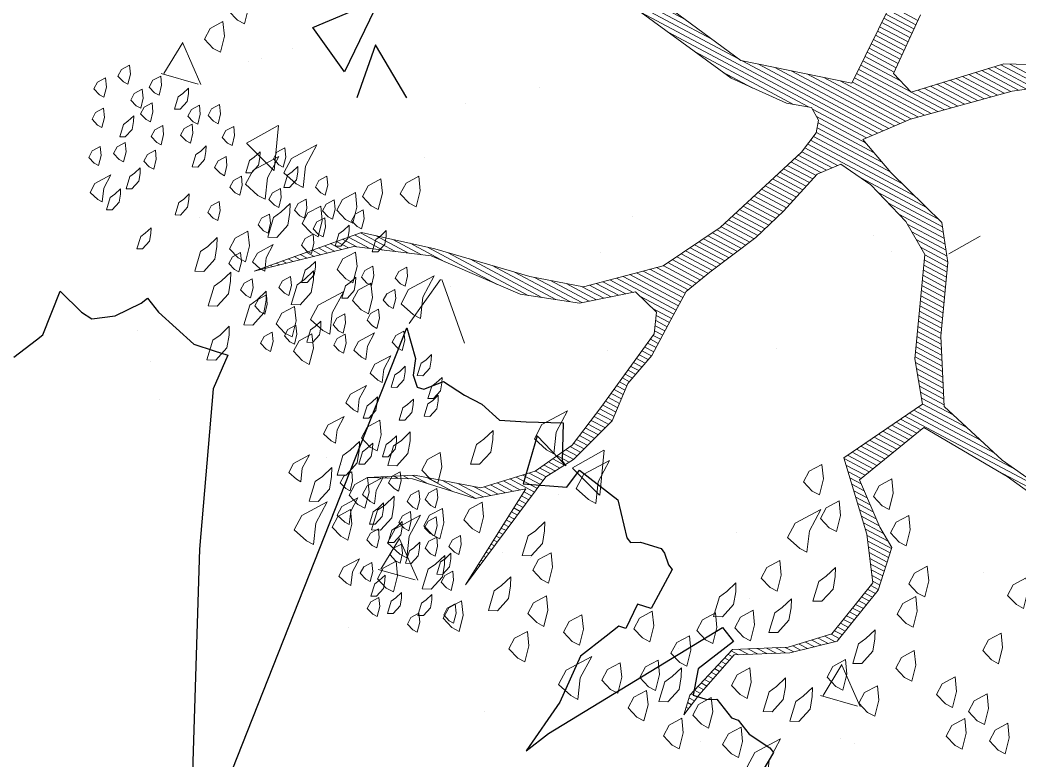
# Model space of a CAD drawing. Header units: millimetres. Extents: x 111 to 1506, y 14 to 566.
# Drawn here: x 255.486 to 256.954, y 191.676 to 192.763 of the extents above; entities that cross this region are included whole.
import ezdxf

# ---------------------------------------------------------------- set-up
doc = ezdxf.new("R2010")
doc.units = ezdxf.units.MM
for name, color, linetype, lineweight in [('ARBOLES', 78, 'Continuous', 5), ('G', 254, 'Continuous', 5), ('PALMERAS114', 114, 'Continuous', 5)]:
    doc.layers.add(name, color=color, linetype=linetype, lineweight=lineweight)
doc.layers.add('fer', color=8, linetype='Continuous')
doc.layers.add('FURN', color=253, linetype='Continuous')
doc.styles.add('ATTR', font='romans.shx', dxfattribs={"width": 0.8, "height": 2.52})

# ---------------------------------------------------------------- blocks, each defined once
blk = doc.blocks.new('*X16')
at = {"color": 0}
for p, q in [((17.9792, 16.78), (18.0771, 16.78)), ((17.6981, 16.77), (17.7645, 16.77)), ((17.6984, 16.76), (17.7651, 16.76)), ((17.9535, 16.76), (18.0494, 16.76)), ((17.9635, 16.77), (18.0632, 16.77)), ((17.6987, 16.75), (17.7657, 16.75)), ((17.6991, 16.74), (17.7664, 16.74)), ((17.6994, 16.73), (17.767, 16.73)), ((17.9235, 16.73), (18.0084, 16.73)), ((17.9335, 16.74), (18.0217, 16.74)), ((17.9435, 16.75), (18.0355, 16.75)), ((17.6997, 16.72), (17.7676, 16.72)), ((17.7001, 16.71), (17.7682, 16.71)), ((17.9035, 16.71), (17.9873, 16.71)), ((17.9135, 16.72), (17.9979, 16.72)), ((17.7004, 16.7), (17.7689, 16.7)), ((17.7007, 16.69), (17.7695, 16.69)), ((17.8835, 16.69), (17.9662, 16.69)), ((17.8935, 16.7), (17.9768, 16.7)), ((17.7011, 16.68), (17.7701, 16.68)), ((17.7014, 16.67), (17.7707, 16.67)), ((17.8635, 16.67), (17.9451, 16.67)), ((17.8735, 16.68), (17.9556, 16.68)), ((17.7017, 16.66), (17.7714, 16.66)), ((17.7021, 16.65), (17.772, 16.65)), ((17.8435, 16.65), (17.924, 16.65)), ((17.8535, 16.66), (17.9345, 16.66)), ((17.7024, 16.64), (17.7924, 16.64)), ((17.7027, 16.63), (17.8224, 16.63)), ((17.8235, 16.63), (17.9029, 16.63)), ((17.8335, 16.64), (17.9134, 16.64)), ((17.7031, 16.62), (17.8923, 16.62)), ((17.7034, 16.61), (17.8818, 16.61)), ((17.7037, 16.6), (17.8712, 16.6)), ((17.7041, 16.59), (17.8606, 16.59)), ((17.646, 16.57), (17.8418, 16.57)), ((17.6798, 16.58), (17.8501, 16.58)), ((17.163, 16.54), (17.3331, 16.54)), ((17.5448, 16.54), (17.8178, 16.54)), ((17.5785, 16.55), (17.8258, 16.55)), ((17.6123, 16.56), (17.8338, 16.56)), ((17.1697, 16.53), (17.401, 16.53)), ((17.1764, 16.52), (17.469, 16.52)), ((17.4773, 16.52), (17.8018, 16.52)), ((17.511, 16.53), (17.8098, 16.53)), ((17.2412, 16.51), (17.7938, 16.51)), ((17.3112, 16.5), (17.6466, 16.5)), ((17.6564, 16.5), (17.7858, 16.5)), ((17.3812, 16.49), (17.6166, 16.49)), ((17.4512, 16.48), (17.5245, 16.48)), ((17.6714, 16.49), (17.7899, 16.49)), ((17.6804, 16.48), (17.8149, 16.48)), ((17.6837, 16.47), (17.8399, 16.47)), ((17.687, 16.46), (17.8649, 16.46)), ((17.6839, 16.44), (17.9326, 16.44)), ((17.6855, 16.45), (17.8986, 16.45)), ((17.6805, 16.42), (17.7592, 16.42)), ((17.6822, 16.43), (17.9666, 16.43)), ((17.8145, 16.42), (18.0006, 16.42)), ((17.6757, 16.4), (17.7432, 16.4)), ((17.6789, 16.41), (17.7512, 16.41)), ((17.8617, 16.41), (18.0157, 16.41)), ((17.8916, 16.4), (18.0232, 16.4)), ((17.6687, 16.38), (17.7289, 16.38)), ((17.6722, 16.39), (17.7352, 16.39)), ((17.9216, 16.39), (18.0307, 16.39)), ((17.9473, 16.38), (18.0382, 16.38)), ((17.6584, 16.35), (17.7214, 16.35)), ((17.6618, 16.36), (17.7239, 16.36)), ((17.6653, 16.37), (17.7264, 16.37)), ((17.9633, 16.37), (18.0457, 16.37)), ((17.9793, 16.36), (18.0532, 16.36)), ((17.9953, 16.35), (18.0607, 16.35)), ((17.6514, 16.33), (17.7164, 16.33)), ((17.6549, 16.34), (17.7189, 16.34)), ((18.0106, 16.34), (18.0651, 16.34)), ((18.0147, 16.33), (18.0692, 16.33)), ((17.6445, 16.31), (17.7114, 16.31)), ((17.648, 16.32), (17.7139, 16.32)), ((18.0189, 16.32), (18.0733, 16.32)), ((18.0231, 16.31), (18.0774, 16.31)), ((17.6376, 16.29), (17.7064, 16.29)), ((17.6411, 16.3), (17.7089, 16.3)), ((18.0272, 16.3), (18.0816, 16.3)), ((18.0314, 16.29), (18.0857, 16.29)), ((17.6307, 16.27), (17.7005, 16.27)), ((17.6341, 16.28), (17.7038, 16.28)), ((18.0356, 16.28), (18.0898, 16.28)), ((18.0397, 16.27), (18.0939, 16.27)), ((17.6237, 16.25), (17.6938, 16.25)), ((17.6272, 16.26), (17.6971, 16.26)), ((18.0439, 16.26), (18.098, 16.26)), ((18.0481, 16.25), (18.1021, 16.25)), ((17.6168, 16.23), (17.6871, 16.23)), ((17.6203, 16.24), (17.6905, 16.24)), ((18.0522, 16.24), (18.1063, 16.24)), ((18.0564, 16.23), (18.1104, 16.23)), ((17.6099, 16.21), (17.6805, 16.21)), ((17.6134, 16.22), (17.6838, 16.22)), ((18.0606, 16.22), (18.1145, 16.22)), ((18.0647, 16.21), (18.1186, 16.21)), ((17.603, 16.19), (17.6719, 16.19)), ((17.6064, 16.2), (17.6766, 16.2)), ((18.0689, 16.2), (18.1236, 16.2)), ((18.0731, 16.19), (18.1296, 16.19)), ((17.5928, 16.17), (17.6627, 16.17)), ((17.5981, 16.18), (17.6673, 16.18)), ((18.0772, 16.18), (18.1356, 16.18)), ((18.0814, 16.17), (18.1416, 16.17)), ((17.5768, 16.14), (17.6489, 16.14)), ((17.5821, 16.15), (17.6535, 16.15)), ((17.5874, 16.16), (17.6581, 16.16)), ((18.0856, 16.16), (18.1476, 16.16)), ((18.0897, 16.15), (18.1536, 16.15)), ((18.0939, 16.14), (18.1596, 16.14)), ((17.5661, 16.12), (17.6396, 16.12)), ((17.5714, 16.13), (17.6443, 16.13)), ((18.1004, 16.13), (18.1656, 16.13)), ((18.1082, 16.12), (18.1716, 16.12)), ((17.5554, 16.1), (17.6304, 16.1)), ((17.5608, 16.11), (17.635, 16.11)), ((18.116, 16.11), (18.1776, 16.11)), ((18.1237, 16.1), (18.1836, 16.1)), ((17.5448, 16.08), (17.6216, 16.08)), ((17.5501, 16.09), (17.6259, 16.09)), ((18.1315, 16.09), (18.1896, 16.09)), ((18.1393, 16.08), (18.1956, 16.08)), ((17.5341, 16.06), (17.6131, 16.06)), ((17.5394, 16.07), (17.6174, 16.07)), ((18.1471, 16.07), (18.2239, 16.07)), ((18.1549, 16.06), (18.2619, 16.06)), ((17.5127, 16.04), (17.6045, 16.04)), ((17.5234, 16.05), (17.6088, 16.05)), ((18.1444, 16.04), (18.3379, 16.04)), ((18.1497, 16.05), (18.2999, 16.05)), ((17.4913, 16.02), (17.6021, 16.02)), ((17.502, 16.03), (17.6021, 16.03)), ((18.1339, 16.02), (18.4746, 16.02)), ((18.1392, 16.03), (18.3946, 16.03)), ((17.4698, 16), (17.6021, 16)), ((17.4806, 16.01), (17.6021, 16.01)), ((18.1235, 16), (18.173, 16)), ((18.1287, 16.01), (18.1773, 16.01)), ((18.3591, 16.01), (18.5546, 16.01)), ((17.4484, 15.98), (17.5044, 15.98)), ((17.4591, 15.99), (17.6021, 15.99)), ((17.5206, 15.98), (17.6021, 15.98)), ((18.113, 15.98), (18.1646, 15.98)), ((18.1182, 15.99), (18.1688, 15.99)), ((17.4163, 15.95), (17.4677, 15.95)), ((17.427, 15.96), (17.4799, 15.96)), ((17.4377, 15.97), (17.4922, 15.97)), ((17.5556, 15.97), (17.6021, 15.97)), ((17.5707, 15.96), (17.6021, 15.96)), ((17.5747, 15.95), (17.6021, 15.95)), ((18.0973, 15.95), (18.152, 15.95)), ((18.1025, 15.96), (18.1562, 15.96)), ((18.1077, 15.97), (18.1604, 15.97)), ((17.3711, 15.93), (17.4433, 15.93)), ((17.4036, 15.94), (17.4555, 15.94)), ((17.5787, 15.94), (17.6021, 15.94)), ((17.5827, 15.93), (17.6021, 15.93)), ((18.0868, 15.93), (18.1436, 15.93)), ((18.092, 15.94), (18.1478, 15.94)), ((17.3061, 15.91), (17.4188, 15.91)), ((17.3386, 15.92), (17.431, 15.92)), ((17.5832, 15.91), (17.6021, 15.91)), ((17.5846, 15.92), (17.6021, 15.92)), ((18.0763, 15.91), (18.1351, 15.91)), ((18.0816, 15.92), (18.1394, 15.92)), ((17.2149, 15.89), (17.3677, 15.89)), ((17.2629, 15.9), (17.3957, 15.9)), ((17.5805, 15.89), (17.6021, 15.89)), ((17.5819, 15.9), (17.6021, 15.9)), ((18.0658, 15.89), (18.1267, 15.89)), ((18.0711, 15.9), (18.1309, 15.9)), ((17.1189, 15.87), (17.3117, 15.87)), ((17.1669, 15.88), (17.3397, 15.88)), ((17.5778, 15.87), (17.5996, 15.87)), ((17.5791, 15.88), (17.6018, 15.88)), ((18.0627, 15.88), (18.1225, 15.88)), ((18.0727, 15.87), (18.1183, 15.87)), ((17.0401, 15.85), (17.1235, 15.85)), ((17.0761, 15.86), (17.2435, 15.86)), ((17.575, 15.85), (17.5951, 15.85)), ((17.5764, 15.86), (17.5974, 15.86)), ((18.0827, 15.86), (18.1141, 15.86)), ((18.0927, 15.85), (18.1197, 15.85)), ((16.9681, 15.83), (17.0472, 15.83)), ((17.0041, 15.84), (17.0729, 15.84)), ((17.5723, 15.83), (17.5907, 15.83)), ((17.5737, 15.84), (17.5929, 15.84)), ((18.1027, 15.84), (18.1322, 15.84)), ((18.1127, 15.83), (18.1447, 15.83)), ((16.9281, 15.81), (16.9958, 15.81)), ((16.9371, 15.82), (17.0215, 15.82)), ((17.5696, 15.81), (17.5863, 15.81)), ((17.5709, 15.82), (17.5885, 15.82)), ((18.1227, 15.82), (18.1572, 15.82)), ((18.1327, 15.81), (18.1697, 15.81)), ((16.91, 15.79), (16.9444, 15.79)), ((16.919, 15.8), (16.9701, 15.8)), ((17.5669, 15.79), (17.5866, 15.79)), ((17.5682, 15.8), (17.5856, 15.8)), ((18.1427, 15.8), (18.1822, 15.8)), ((18.1527, 15.79), (18.1947, 15.79)), ((16.8829, 15.76), (16.9077, 15.76)), ((16.8919, 15.77), (16.9189, 15.77)), ((16.9009, 15.78), (16.9301, 15.78)), ((17.5628, 15.76), (17.5896, 15.76)), ((17.5641, 15.77), (17.5886, 15.77)), ((17.5655, 15.78), (17.5876, 15.78)), ((18.1627, 15.78), (18.2105, 15.78)), ((18.1727, 15.77), (18.2271, 15.77)), ((18.182, 15.76), (18.2403, 15.76)), ((16.8648, 15.74), (16.8853, 15.74)), ((16.8738, 15.75), (16.8965, 15.75)), ((17.56, 15.74), (17.5916, 15.74)), ((17.5614, 15.75), (17.5906, 15.75)), ((18.189, 15.75), (18.2422, 15.75)), ((18.196, 15.74), (18.244, 15.74)), ((16.8467, 15.72), (16.863, 15.72)), ((16.8557, 15.73), (16.8742, 15.73)), ((17.5568, 15.72), (17.5936, 15.72)), ((17.5585, 15.73), (17.5926, 15.73)), ((18.203, 15.73), (18.2458, 15.73)), ((18.21, 15.72), (18.2476, 15.72)), ((16.8286, 15.7), (16.8406, 15.7)), ((16.8376, 15.71), (16.8518, 15.71)), ((17.5535, 15.7), (17.5875, 15.7)), ((17.5551, 15.71), (17.5906, 15.71)), ((18.217, 15.71), (18.2494, 15.71)), ((18.224, 15.7), (18.2512, 15.7)), ((16.8105, 15.68), (16.8183, 15.68)), ((16.8195, 15.69), (16.8295, 15.69)), ((17.5501, 15.68), (17.5814, 15.68)), ((17.5518, 15.69), (17.5844, 15.69)), ((18.231, 15.69), (18.2531, 15.69)), ((18.238, 15.68), (18.2549, 15.68)), ((16.7924, 15.66), (16.7959, 15.66)), ((16.8014, 15.67), (16.8071, 15.67)), ((17.5468, 15.66), (17.5752, 15.66)), ((17.5485, 15.67), (17.5783, 15.67)), ((18.2367, 15.66), (18.2553, 15.66)), ((18.2385, 15.67), (18.2567, 15.67)), ((16.7833, 15.65), (16.7848, 15.65)), ((17.5435, 15.64), (17.5691, 15.64)), ((17.5451, 15.65), (17.5721, 15.65)), ((18.2329, 15.64), (18.2515, 15.64)), ((18.2348, 15.65), (18.2534, 15.65)), ((17.5352, 15.62), (17.5629, 15.62)), ((17.5402, 15.63), (17.566, 15.63)), ((18.2292, 15.62), (18.2478, 15.62)), ((18.231, 15.63), (18.2497, 15.63)), ((17.5252, 15.6), (17.5543, 15.6)), ((17.5302, 15.61), (17.5598, 15.61)), ((18.2254, 15.6), (18.244, 15.6)), ((18.2273, 15.61), (18.2459, 15.61)), ((17.5102, 15.57), (17.5372, 15.57)), ((17.5152, 15.58), (17.5429, 15.58)), ((17.5202, 15.59), (17.5486, 15.59)), ((18.2198, 15.57), (18.2384, 15.57)), ((18.2217, 15.58), (18.2403, 15.58)), ((18.2235, 15.59), (18.2422, 15.59)), ((17.5002, 15.55), (17.5257, 15.55)), ((17.5052, 15.56), (17.5315, 15.56)), ((18.216, 15.55), (18.2347, 15.55)), ((18.2179, 15.56), (18.2365, 15.56)), ((17.4803, 15.53), (17.5226, 15.53)), ((17.4903, 15.54), (17.5241, 15.54)), ((18.2032, 15.53), (18.2284, 15.53)), ((18.2132, 15.54), (18.2328, 15.54)), ((17.4603, 15.51), (17.5196, 15.51)), ((17.4703, 15.52), (17.5211, 15.52)), ((18.1832, 15.51), (18.2059, 15.51)), ((18.1932, 15.52), (18.2171, 15.52)), ((17.4403, 15.49), (17.4786, 15.49)), ((17.4503, 15.5), (17.4911, 15.5)), ((17.4988, 15.49), (17.5165, 15.49)), ((17.4996, 15.5), (17.5181, 15.5)), ((18.1632, 15.49), (18.1834, 15.49)), ((18.1732, 15.5), (18.1946, 15.5)), ((17.4203, 15.47), (17.4536, 15.47)), ((17.4303, 15.48), (17.4661, 15.48)), ((17.4974, 15.47), (17.5135, 15.47)), ((17.4981, 15.48), (17.515, 15.48)), ((18.1409, 15.47), (18.1609, 15.47)), ((18.1532, 15.48), (18.1721, 15.48)), ((17.368, 15.45), (17.4286, 15.45)), ((17.4, 15.46), (17.4411, 15.46)), ((17.496, 15.45), (17.5105, 15.45)), ((17.4967, 15.46), (17.512, 15.46)), ((18.1066, 15.45), (18.1297, 15.45)), ((18.1238, 15.46), (18.1468, 15.46)), ((17.304, 15.43), (17.3661, 15.43)), ((17.336, 15.44), (17.4161, 15.44)), ((17.4946, 15.43), (17.5074, 15.43)), ((17.4953, 15.44), (17.509, 15.44)), ((18.0723, 15.43), (18.0954, 15.43)), ((18.0895, 15.44), (18.1126, 15.44)), ((17.2587, 15.41), (17.2717, 15.41)), ((17.2754, 15.42), (17.3128, 15.42)), ((17.4931, 15.41), (17.5044, 15.41)), ((17.4938, 15.42), (17.5059, 15.42)), ((18.0433, 15.41), (18.0611, 15.41)), ((18.0552, 15.42), (18.0783, 15.42)), ((17.2087, 15.38), (17.2117, 15.38)), ((17.2254, 15.39), (17.2317, 15.39)), ((17.242, 15.4), (17.2517, 15.4)), ((17.491, 15.38), (17.4999, 15.38)), ((17.4917, 15.39), (17.5014, 15.39)), ((17.4924, 15.4), (17.5029, 15.4)), ((18.0353, 15.38), (18.047, 15.38)), ((18.038, 15.39), (18.0493, 15.39)), ((18.0407, 15.4), (18.0516, 15.4)), ((17.4896, 15.36), (17.4968, 15.36)), ((17.4903, 15.37), (17.4984, 15.37)), ((18.03, 15.36), (18.0424, 15.36)), ((18.0327, 15.37), (18.0447, 15.37)), ((17.4881, 15.34), (17.4938, 15.34)), ((17.4888, 15.35), (17.4953, 15.35)), ((18.0247, 15.34), (18.0378, 15.34)), ((18.0273, 15.35), (18.0401, 15.35)), ((17.4867, 15.32), (17.4908, 15.32)), ((17.4874, 15.33), (17.4923, 15.33)), ((18.0193, 15.32), (18.0332, 15.32)), ((18.022, 15.33), (18.0355, 15.33)), ((17.4853, 15.3), (17.4877, 15.3)), ((17.486, 15.31), (17.4893, 15.31)), ((18.014, 15.3), (18.0286, 15.3)), ((18.0167, 15.31), (18.0309, 15.31)), ((17.4838, 15.28), (17.4847, 15.28)), ((17.4846, 15.29), (17.4862, 15.29)), ((18.0113, 15.29), (18.0265, 15.29)), ((18.0115, 15.28), (18.0249, 15.28)), ((17.4831, 15.27), (17.4832, 15.27)), ((18.0135, 15.27), (18.0232, 15.27)), ((18.0155, 15.26), (18.0215, 15.26)), ((18.0175, 15.25), (18.0199, 15.25))]:
    blk.add_line(p, q, dxfattribs=at)
blk = doc.blocks.new('E1E')
at = {"layer": 'ARBOLES', "ltscale": 0.2}
for p, q in [((96.0598, 59.5667), (96.0598, 59.5667)), ((95.5359, 59.5519), (95.5359, 59.5519)), ((96.122, 59.5391), (96.122, 59.5391)), ((96.1796, 59.5223), (96.1796, 59.5223)), ((95.6009, 59.4784), (95.6009, 59.4784)), ((95.2708, 59.4541), (95.2708, 59.4541)), ((95.5845, 59.4467), (95.5298, 59.4067)), ((95.6045, 59.3832), (95.5819, 59.4428)), ((95.6038, 59.3838), (95.5266, 59.4035)), ((95.7699, 59.3841), (95.7699, 59.3841)), ((95.7975, 59.3971), (95.7975, 59.3971)), ((96.2691, 59.314), (96.2691, 59.314)), ((95.473, 59.2552), (95.473, 59.2552)), ((95.4361, 59.2211), (95.4361, 59.2211)), ((95.857, 59.2206), (95.857, 59.2206)), ((96.5118, 59.2106), (96.4571, 59.1706)), ((96.5318, 59.147), (96.5092, 59.2067)), ((94.9941, 59.1844), (94.9941, 59.1844)), ((96.3122, 59.1036), (96.2542, 59.1583)), ((96.3217, 59.1674), (96.2544, 59.159)), ((96.3128, 59.1041), (96.322, 59.1672)), ((96.5311, 59.1477), (96.4538, 59.1674)), ((95.9214, 59.0448), (95.8936, 59.1364)), ((95.1485, 59.1133), (95.1485, 59.1133)), ((95.4933, 59.1143), (95.4933, 59.1143)), ((95.5148, 59.066), (95.4476, 59.0575)), ((95.506, 59.0027), (95.5152, 59.0658)), ((95.92, 59.0432), (95.8063, 59.0804)), ((96.4334, 59.0761), (96.4334, 59.0761)), ((95.5054, 59.0022), (95.4473, 59.0568)), ((96.4248, 59.0542), (96.4248, 59.0542)), ((95.9008, 59.0394), (95.9008, 59.0394)), ((95.9924, 59.0443), (95.9924, 59.0443)), ((96.4042, 59.0005), (96.4042, 59.0005)), ((94.8455, 58.9854), (94.8455, 58.9854)), ((94.8241, 58.9714), (94.8241, 58.9714)), ((94.928, 58.9668), (94.8733, 58.9268)), ((94.948, 58.9033), (94.9254, 58.9629)), ((95.1411, 58.9598), (95.1411, 58.9598)), ((95.8256, 58.9566), (95.8256, 58.9566)), ((94.9473, 58.9039), (94.8701, 58.9236)), ((96.1089, 58.9342), (96.1089, 58.9342)), ((95.2463, 58.9074), (95.2463, 58.9074)), ((95.6403, 58.8897), (95.6403, 58.8897)), ((96.1395, 58.8197), (96.1395, 58.8197)), ((95.7844, 58.7923), (95.7844, 58.7923)), ((95.801, 58.7086), (95.801, 58.7086)), ((96.0816, 58.6988), (96.0816, 58.6988)), ((95.4599, 58.6504), (95.4599, 58.6504)), ((94.9236, 58.6057), (94.9236, 58.6057)), ((95.1355, 58.5085), (95.1355, 58.5085)), ((95.013, 58.4632), (95.013, 58.4632)), ((95.2104, 58.4729), (95.2104, 58.4729)), ((95.5121, 58.3932), (95.5121, 58.3932)), ((95.4709, 58.3857), (95.4709, 58.3857)), ((95.3957, 58.2452), (95.4049, 58.3083)), ((95.7543, 58.1961), (95.7543, 58.1961))]:
    blk.add_line(p, q, dxfattribs=at)
for points in [[(95.5999, 59.5058), (95.618, 59.509), (95.6252, 59.4927), (95.6198, 59.4611), (95.609, 59.4855), (95.5918, 59.5022)], [(95.7024, 59.5158), (95.7313, 59.5209), (95.7429, 59.4949), (95.7343, 59.4442), (95.7169, 59.4833), (95.6894, 59.51)], [(95.5281, 59.503), (95.5421, 59.5044), (95.5475, 59.4922), (95.5448, 59.4764), (95.5313, 59.485), (95.52, 59.4994)], [(95.5259, 59.4533), (95.5263, 59.4633), (95.5132, 59.4818), (95.5069, 59.4741), (95.51, 59.456), (95.5195, 59.4456), (95.5272, 59.4393)], [(95.5679, 59.4574), (95.5683, 59.4674), (95.5552, 59.4859), (95.5489, 59.4782), (95.5521, 59.4601), (95.5615, 59.4497), (95.5692, 59.4434)], [(95.5846, 59.4746), (95.5986, 59.476), (95.604, 59.4638), (95.6013, 59.448), (95.5877, 59.4565), (95.5764, 59.471)], [(95.4626, 59.4641), (95.4766, 59.4655), (95.482, 59.4533), (95.4793, 59.4375), (95.4658, 59.4461), (95.4545, 59.4605)], [(95.5499, 59.4557), (95.5723, 59.4579), (95.581, 59.4384), (95.5767, 59.413), (95.555, 59.4268), (95.5369, 59.4499)], [(95.6714, 59.463), (95.6938, 59.4652), (95.7025, 59.4457), (95.6981, 59.4204), (95.6764, 59.4341), (95.6584, 59.4572)], [(95.7748, 59.4233), (95.7755, 59.4392), (95.7545, 59.4688), (95.7444, 59.4565), (95.7495, 59.4276), (95.7647, 59.411), (95.7769, 59.4009)], [(95.7992, 59.463), (95.8172, 59.4662), (95.8245, 59.4499), (95.8191, 59.4183), (95.8082, 59.4427), (95.791, 59.4594)], [(96.0834, 59.4127), (96.0842, 59.4286), (96.0632, 59.4582), (96.0531, 59.4459), (96.0581, 59.417), (96.0733, 59.4004), (96.0856, 59.3903)], [(95.4902, 59.4131), (95.4906, 59.423), (95.4775, 59.4416), (95.4712, 59.4339), (95.4744, 59.4158), (95.4839, 59.4054), (95.4916, 59.3991)], [(95.6867, 59.4421), (95.7048, 59.4453), (95.712, 59.4291), (95.7066, 59.3974), (95.6957, 59.4218), (95.6786, 59.4385)], [(96.3065, 59.4064), (96.307, 59.4164), (96.2939, 59.4349), (96.2876, 59.4272), (96.2907, 59.4091), (96.3002, 59.3988), (96.3079, 59.3924)], [(96.3942, 59.4065), (96.3946, 59.4164), (96.3815, 59.435), (96.3752, 59.4273), (96.3784, 59.4092), (96.3879, 59.3988), (96.3956, 59.3925)], [(96.4055, 59.4359), (96.4235, 59.439), (96.4308, 59.4228), (96.4254, 59.3912), (96.4145, 59.4155), (96.3973, 59.4323)], [(95.6244, 59.429), (95.6384, 59.4304), (95.6438, 59.4182), (95.6411, 59.4024), (95.6275, 59.4109), (95.6162, 59.4254)], [(95.4235, 59.4072), (95.4459, 59.4093), (95.4545, 59.3898), (95.4502, 59.3645), (95.4285, 59.3782), (95.4104, 59.4014)], [(95.436, 59.4036), (95.45, 59.4049), (95.4554, 59.3927), (95.4527, 59.3769), (95.4392, 59.3855), (95.4279, 59.4)], [(95.5297, 59.361), (95.5305, 59.3769), (95.5095, 59.4065), (95.4994, 59.3942), (95.5044, 59.3653), (95.5196, 59.3487), (95.5319, 59.3386)], [(95.5761, 59.3734), (95.5765, 59.3833), (95.5634, 59.4019), (95.5571, 59.3942), (95.5602, 59.3761), (95.5697, 59.3657), (95.5774, 59.3594)], [(95.5825, 59.4), (95.6114, 59.4051), (95.623, 59.3791), (95.6143, 59.3285), (95.597, 59.3675), (95.5695, 59.3942)], [(95.5778, 59.4132), (95.5918, 59.4145), (95.5973, 59.4023), (95.5946, 59.3865), (95.581, 59.3951), (95.5697, 59.4095)], [(95.6239, 59.3752), (95.6244, 59.3852), (95.6113, 59.4037), (95.605, 59.396), (95.6081, 59.3779), (95.6176, 59.3676), (95.6253, 59.3612)], [(95.6671, 59.3676), (95.6678, 59.3835), (95.6468, 59.4131), (95.6367, 59.4008), (95.6418, 59.3719), (95.657, 59.3553), (95.6693, 59.3452)], [(95.67, 59.3811), (95.6705, 59.3911), (95.6574, 59.4096), (95.651, 59.4019), (95.6542, 59.3838), (95.6637, 59.3735), (95.6714, 59.3671)], [(95.6974, 59.4045), (95.7198, 59.4066), (95.7285, 59.3871), (95.7242, 59.3618), (95.7025, 59.3755), (95.6844, 59.3987)], [(95.7328, 59.4042), (95.7468, 59.4056), (95.7522, 59.3934), (95.7495, 59.3776), (95.736, 59.3862), (95.7247, 59.4006)], [(95.7813, 59.3561), (95.782, 59.372), (95.761, 59.4016), (95.7509, 59.3893), (95.756, 59.3604), (95.7712, 59.3438), (95.7835, 59.3337)], [(96.4597, 59.4016), (96.4737, 59.4029), (96.4791, 59.3907), (96.4764, 59.3749), (96.4629, 59.3835), (96.4516, 59.398)], [(95.6881, 59.3843), (95.7062, 59.3875), (95.7134, 59.3712), (95.708, 59.3396), (95.6971, 59.364), (95.68, 59.3807)], [(96.1572, 59.352), (96.1579, 59.3679), (96.1369, 59.3975), (96.1268, 59.3852), (96.1319, 59.3563), (96.1471, 59.3397), (96.1594, 59.3296)], [(96.4019, 59.3564), (96.4024, 59.3663), (96.3892, 59.3848), (96.3829, 59.3771), (96.3861, 59.3591), (96.3956, 59.3487), (96.4033, 59.3424)], [(95.4844, 59.3715), (95.4984, 59.3729), (95.5038, 59.3607), (95.5011, 59.3449), (95.4875, 59.3535), (95.4762, 59.3679)], [(95.5268, 59.3417), (95.5273, 59.3517), (95.5142, 59.3702), (95.5079, 59.3625), (95.511, 59.3444), (95.5205, 59.3341), (95.5282, 59.3277)], [(95.6136, 59.3657), (95.6276, 59.3671), (95.633, 59.3549), (95.6303, 59.3391), (95.6167, 59.3477), (95.6054, 59.3621)], [(95.815, 59.3727), (95.8331, 59.3758), (95.8404, 59.3596), (95.835, 59.328), (95.8241, 59.3523), (95.8069, 59.369)], [(96.0138, 59.3638), (96.0278, 59.3651), (96.0333, 59.3529), (96.0306, 59.3371), (96.017, 59.3457), (96.0057, 59.3601)], [(96.0922, 59.323), (96.0929, 59.3389), (96.0719, 59.3686), (96.0618, 59.3563), (96.0669, 59.3274), (96.0821, 59.3107), (96.0944, 59.3006)], [(96.2201, 59.3333), (96.2208, 59.3492), (96.1999, 59.3788), (96.1897, 59.3665), (96.1948, 59.3376), (96.21, 59.321), (96.2223, 59.3108)], [(96.438, 59.3627), (96.452, 59.3641), (96.4575, 59.3519), (96.4548, 59.3361), (96.4412, 59.3446), (96.4299, 59.3591)], [(95.3093, 59.3485), (95.3317, 59.3507), (95.3404, 59.3312), (95.3361, 59.3059), (95.3144, 59.3196), (95.2963, 59.3427)], [(95.5494, 59.3567), (95.5634, 59.358), (95.5689, 59.3458), (95.5662, 59.33), (95.5526, 59.3386), (95.5413, 59.353)], [(95.7654, 59.3311), (95.7658, 59.341), (95.7527, 59.3595), (95.7464, 59.3518), (95.7496, 59.3338), (95.7591, 59.3234), (95.7667, 59.3171)], [(96.5094, 59.3555), (96.5234, 59.3569), (96.5289, 59.3447), (96.5262, 59.3289), (96.5126, 59.3375), (96.5013, 59.3519)], [(95.4279, 59.2922), (95.4286, 59.3081), (95.4076, 59.3377), (95.3975, 59.3255), (95.4026, 59.2965), (95.4178, 59.2799), (95.4301, 59.2698)], [(95.5731, 59.3335), (95.5955, 59.3357), (95.6042, 59.3162), (95.5999, 59.2909), (95.5782, 59.3046), (95.5601, 59.3277)], [(95.5783, 59.3355), (95.5923, 59.3368), (95.5978, 59.3246), (95.5951, 59.3088), (95.5815, 59.3174), (95.5702, 59.3318)], [(95.6339, 59.331), (95.6479, 59.3323), (95.6534, 59.3201), (95.6507, 59.3043), (95.6371, 59.3129), (95.6258, 59.3274)], [(95.68, 59.3369), (95.694, 59.3382), (95.6994, 59.3261), (95.6967, 59.3102), (95.6832, 59.3188), (95.6719, 59.3333)], [(95.9584, 59.3258), (95.9809, 59.328), (95.9895, 59.3085), (95.9852, 59.2832), (95.9635, 59.2969), (95.9454, 59.3201)], [(96.0721, 59.3313), (96.0861, 59.3326), (96.0916, 59.3205), (96.0889, 59.3046), (96.0753, 59.3132), (96.064, 59.3277)], [(96.1101, 59.3336), (96.1241, 59.3349), (96.1295, 59.3227), (96.1268, 59.3069), (96.1133, 59.3155), (96.1019, 59.3299)], [(96.3125, 59.3165), (96.3129, 59.3265), (96.2998, 59.345), (96.2935, 59.3373), (96.2967, 59.3192), (96.3062, 59.3089), (96.3138, 59.3025)], [(96.3947, 59.3288), (96.4087, 59.3302), (96.4141, 59.318), (96.4114, 59.3022), (96.3979, 59.3107), (96.3866, 59.3252)], [(96.4815, 59.309), (96.4819, 59.3189), (96.4688, 59.3374), (96.4625, 59.3297), (96.4656, 59.3117), (96.4751, 59.3013), (96.4828, 59.295)], [(95.1994, 59.3152), (95.2283, 59.3203), (95.2399, 59.2943), (95.2313, 59.2436), (95.2139, 59.2827), (95.1864, 59.3094)], [(95.5259, 59.3219), (95.54, 59.3232), (95.5454, 59.311), (95.5427, 59.2952), (95.5291, 59.3038), (95.5178, 59.3182)], [(95.7394, 59.2751), (95.7402, 59.291), (95.7192, 59.3206), (95.7091, 59.3083), (95.7141, 59.2794), (95.7293, 59.2628), (95.7416, 59.2527)], [(95.7496, 59.2899), (95.75, 59.2999), (95.7369, 59.3184), (95.7306, 59.3107), (95.7338, 59.2926), (95.7433, 59.2823), (95.751, 59.2759)], [(95.764, 59.325), (95.7864, 59.3272), (95.7951, 59.3077), (95.7908, 59.2824), (95.7691, 59.2961), (95.751, 59.3192)], [(95.8341, 59.3081), (95.8521, 59.3112), (95.8594, 59.295), (95.854, 59.2634), (95.8431, 59.2878), (95.8259, 59.3045)], [(95.998, 59.3226), (96.0121, 59.324), (96.0175, 59.3118), (96.0148, 59.296), (96.0012, 59.3046), (95.9899, 59.319)], [(96.0156, 59.3201), (96.038, 59.3223), (96.0467, 59.3028), (96.0423, 59.2775), (96.0206, 59.2912), (96.0025, 59.3143)], [(96.1593, 59.3214), (96.1733, 59.3228), (96.1788, 59.3106), (96.1761, 59.2948), (96.1625, 59.3033), (96.1512, 59.3178)], [(96.5497, 59.3199), (96.5637, 59.3212), (96.5691, 59.309), (96.5664, 59.2932), (96.5528, 59.3018), (96.5415, 59.3162)], [(95.6168, 59.3039), (95.6308, 59.3052), (95.6362, 59.293), (95.6335, 59.2772), (95.6199, 59.2858), (95.6086, 59.3002)], [(95.8246, 59.2746), (95.825, 59.2846), (95.8119, 59.3031), (95.8056, 59.2954), (95.8088, 59.2773), (95.8183, 59.267), (95.826, 59.2606)], [(95.9918, 59.2711), (95.9922, 59.2811), (95.9791, 59.2996), (95.9728, 59.2919), (95.9759, 59.2738), (95.9854, 59.2635), (95.9931, 59.2571)], [(96.171, 59.3036), (96.1934, 59.3058), (96.2021, 59.2863), (96.1978, 59.261), (96.1761, 59.2747), (96.158, 59.2978)], [(96.2538, 59.2953), (96.2678, 59.2966), (96.2732, 59.2844), (96.2705, 59.2686), (96.2569, 59.2772), (96.2456, 59.2916)], [(96.4209, 59.2918), (96.4349, 59.2931), (96.4404, 59.2809), (96.4377, 59.2651), (96.4241, 59.2737), (96.4128, 59.2881)], [(95.3382, 59.2835), (95.3606, 59.2857), (95.3693, 59.2662), (95.365, 59.2409), (95.3433, 59.2546), (95.3252, 59.2777)], [(95.6534, 59.2758), (95.6758, 59.2779), (95.6845, 59.2584), (95.6802, 59.2331), (95.6585, 59.2468), (95.6404, 59.27)], [(96.0691, 59.2348), (96.0698, 59.2507), (96.0488, 59.2804), (96.0387, 59.2681), (96.0438, 59.2392), (96.059, 59.2225), (96.0713, 59.2124)], [(96.0717, 59.2775), (96.0857, 59.2789), (96.0912, 59.2667), (96.0885, 59.2509), (96.0749, 59.2594), (96.0636, 59.2739)], [(96.1318, 59.2848), (96.1499, 59.288), (96.1571, 59.2717), (96.1517, 59.2401), (96.1408, 59.2645), (96.1237, 59.2812)], [(96.4643, 59.2819), (96.4783, 59.2832), (96.4837, 59.271), (96.481, 59.2552), (96.4675, 59.2638), (96.4562, 59.2782)], [(96.4941, 59.2805), (96.5081, 59.2819), (96.5136, 59.2697), (96.5109, 59.2539), (96.4973, 59.2625), (96.486, 59.2769)], [(95.5385, 59.2713), (95.5609, 59.2735), (95.5696, 59.254), (95.5653, 59.2287), (95.5436, 59.2424), (95.5255, 59.2655)], [(95.9317, 59.2639), (95.9457, 59.2652), (95.9511, 59.253), (95.9484, 59.2372), (95.9349, 59.2458), (95.9236, 59.2602)], [(95.978, 59.2644), (96.0069, 59.2695), (96.0185, 59.2435), (96.0099, 59.1929), (95.9925, 59.2319), (95.965, 59.2586)], [(96.3609, 59.2407), (96.3613, 59.2506), (96.3482, 59.2691), (96.3419, 59.2614), (96.3451, 59.2434), (96.3546, 59.233), (96.3622, 59.2267)], [(96.5416, 59.2724), (96.5556, 59.2738), (96.561, 59.2616), (96.5583, 59.2458), (96.5447, 59.2544), (96.5334, 59.2688)], [(95.0975, 59.2464), (95.1199, 59.2486), (95.1286, 59.2291), (95.1243, 59.2038), (95.1026, 59.2175), (95.0845, 59.2407)], [(95.1648, 59.253), (95.1872, 59.2552), (95.1959, 59.2357), (95.1915, 59.2104), (95.1698, 59.2241), (95.1518, 59.2472)], [(95.2732, 59.2545), (95.2956, 59.2567), (95.3043, 59.2372), (95.3, 59.2119), (95.2783, 59.2256), (95.2602, 59.2487)], [(95.7826, 59.2267), (95.7831, 59.2367), (95.77, 59.2552), (95.7636, 59.2475), (95.7668, 59.2294), (95.7763, 59.219), (95.784, 59.2127)], [(95.849, 59.2417), (95.8671, 59.2448), (95.8743, 59.2286), (95.8689, 59.197), (95.8581, 59.2213), (95.8409, 59.2381)], [(95.8987, 59.2394), (95.9168, 59.2426), (95.924, 59.2264), (95.9186, 59.1947), (95.9078, 59.2191), (95.8906, 59.2358)], [(95.9606, 59.2427), (95.9746, 59.244), (95.98, 59.2318), (95.9773, 59.216), (95.9638, 59.2246), (95.9525, 59.239)], [(96.0808, 59.2134), (96.0812, 59.2233), (96.0681, 59.2418), (96.0618, 59.2341), (96.065, 59.2161), (96.0745, 59.2057), (96.0822, 59.1994)], [(96.1884, 59.1944), (96.1891, 59.2103), (96.1681, 59.24), (96.158, 59.2277), (96.1631, 59.1988), (96.1783, 59.1821), (96.1906, 59.172)], [(96.1815, 59.2387), (96.1955, 59.2401), (96.201, 59.2279), (96.1983, 59.2121), (96.1847, 59.2207), (96.1734, 59.2351)], [(96.3911, 59.2493), (96.4051, 59.2506), (96.4106, 59.2385), (96.4079, 59.2226), (96.3943, 59.2312), (96.383, 59.2457)], [(96.4923, 59.2408), (96.5063, 59.2421), (96.5118, 59.2299), (96.5091, 59.2141), (96.4955, 59.2227), (96.4842, 59.2371)], [(95.0202, 59.2276), (95.0426, 59.2298), (95.0513, 59.2103), (95.047, 59.185), (95.0253, 59.1987), (95.0072, 59.2218)], [(95.3932, 59.23), (95.4156, 59.2322), (95.4243, 59.2127), (95.42, 59.1874), (95.3983, 59.2011), (95.3802, 59.2242)], [(95.4677, 59.1853), (95.4684, 59.2012), (95.4474, 59.2308), (95.4373, 59.2185), (95.4424, 59.1896), (95.4576, 59.173), (95.4699, 59.1629)], [(95.8373, 59.2024), (95.8377, 59.2123), (95.8246, 59.2308), (95.8183, 59.2231), (95.8215, 59.2051), (95.831, 59.1947), (95.8387, 59.1884)], [(96.2651, 59.237), (96.2791, 59.2384), (96.2845, 59.2262), (96.2818, 59.2104), (96.2683, 59.2189), (96.257, 59.2334)], [(96.3089, 59.237), (96.3229, 59.2384), (96.3284, 59.2262), (96.3257, 59.2104), (96.3121, 59.219), (96.3008, 59.2334)], [(96.4607, 59.2023), (96.4612, 59.2123), (96.4481, 59.2308), (96.4418, 59.2231), (96.4449, 59.205), (96.4544, 59.1947), (96.4621, 59.1883)], [(95.761, 59.1879), (95.7614, 59.1978), (95.7483, 59.2163), (95.742, 59.2086), (95.7452, 59.1906), (95.7546, 59.1802), (95.7623, 59.1738)], [(96.2368, 59.2082), (96.2658, 59.2133), (96.2773, 59.1873), (96.2687, 59.1367), (96.2513, 59.1757), (96.2238, 59.2024)], [(96.4097, 59.2186), (96.4237, 59.2199), (96.4291, 59.2077), (96.4264, 59.1919), (96.4129, 59.2005), (96.4016, 59.215)], [(95.1157, 59.1532), (95.1164, 59.1691), (95.0954, 59.1987), (95.0853, 59.1864), (95.0904, 59.1575), (95.1056, 59.1409), (95.1179, 59.1308)], [(95.1272, 59.1973), (95.1496, 59.1995), (95.1583, 59.18), (95.154, 59.1547), (95.1323, 59.1684), (95.1142, 59.1915)], [(95.6513, 59.1579), (95.652, 59.1738), (95.6311, 59.2034), (95.621, 59.1911), (95.626, 59.1622), (95.6412, 59.1456), (95.6535, 59.1355)], [(95.7818, 59.163), (95.7822, 59.173), (95.7691, 59.1915), (95.7628, 59.1838), (95.766, 59.1657), (95.7754, 59.1553), (95.7831, 59.149)], [(95.9304, 59.1902), (95.9444, 59.1916), (95.9498, 59.1794), (95.9471, 59.1636), (95.9336, 59.1722), (95.9222, 59.1866)], [(95.965, 59.1885), (95.9875, 59.1907), (95.9961, 59.1712), (95.9918, 59.1459), (95.9701, 59.1596), (95.952, 59.1827)], [(96.0153, 59.1745), (96.0158, 59.1844), (96.0027, 59.2029), (95.9963, 59.1952), (95.9995, 59.1772), (96.009, 59.1668), (96.0167, 59.1605)], [(96.1061, 59.2003), (96.1201, 59.2017), (96.1255, 59.1895), (96.1228, 59.1736), (96.1093, 59.1822), (96.098, 59.1967)], [(96.2055, 59.1958), (96.2195, 59.1972), (96.2249, 59.185), (96.2222, 59.1692), (96.2087, 59.1778), (96.1974, 59.1922)], [(96.2941, 59.172), (96.2945, 59.1819), (96.2814, 59.2004), (96.2751, 59.1927), (96.2783, 59.1747), (96.2877, 59.1643), (96.2954, 59.158)], [(96.3428, 59.1937), (96.3568, 59.195), (96.3623, 59.1828), (96.3596, 59.167), (96.346, 59.1756), (96.3347, 59.1901)], [(96.3885, 59.1896), (96.4025, 59.191), (96.4079, 59.1788), (96.4052, 59.163), (96.3916, 59.1716), (96.3803, 59.186)], [(95.8251, 59.1531), (95.8256, 59.163), (95.8125, 59.1816), (95.8062, 59.1739), (95.8093, 59.1558), (95.8188, 59.1454), (95.8265, 59.1391)], [(95.8721, 59.1789), (95.8861, 59.1803), (95.8915, 59.1681), (95.8888, 59.1522), (95.8753, 59.1608), (95.864, 59.1753)], [(96.0251, 59.1763), (96.0475, 59.1784), (96.0562, 59.1589), (96.0518, 59.1336), (96.0301, 59.1473), (96.012, 59.1705)], [(96.127, 59.1749), (96.1494, 59.1771), (96.1581, 59.1575), (96.1538, 59.1322), (96.1321, 59.146), (96.114, 59.1691)], [(96.1626, 59.1719), (96.1766, 59.1732), (96.182, 59.161), (96.1793, 59.1452), (96.1658, 59.1538), (96.1545, 59.1682)], [(94.9436, 59.1545), (94.966, 59.1567), (94.9747, 59.1372), (94.9704, 59.1119), (94.9487, 59.1256), (94.9306, 59.1487)], [(95.0174, 59.164), (95.0398, 59.1662), (95.0485, 59.1467), (95.0441, 59.1213), (95.0224, 59.1351), (95.0044, 59.1582)], [(95.2017, 59.1525), (95.2241, 59.1547), (95.2328, 59.1352), (95.2285, 59.1099), (95.2068, 59.1236), (95.1887, 59.1468)], [(95.9964, 59.1514), (96.0104, 59.1528), (96.0158, 59.1406), (96.0131, 59.1248), (95.9995, 59.1334), (95.9882, 59.1478)], [(96.0949, 59.1271), (96.0953, 59.137), (96.0822, 59.1555), (96.0759, 59.1479), (96.0791, 59.1298), (96.0885, 59.1194), (96.0962, 59.1131)], [(96.1165, 59.166), (96.1305, 59.1673), (96.136, 59.1551), (96.1333, 59.1393), (96.1197, 59.1479), (96.1084, 59.1623)], [(96.2326, 59.1349), (96.2331, 59.1448), (96.22, 59.1633), (96.2137, 59.1556), (96.2168, 59.1376), (96.2263, 59.1272), (96.234, 59.1209)], [(94.8793, 59.1415), (94.9082, 59.1466), (94.9198, 59.1205), (94.9112, 59.0699), (94.8938, 59.109), (94.8663, 59.1357)], [(95.9403, 59.146), (95.9544, 59.1473), (95.9598, 59.1351), (95.9571, 59.1193), (95.9435, 59.1279), (95.9322, 59.1423)], [(96.131, 59.1334), (96.145, 59.1348), (96.1504, 59.1226), (96.1477, 59.1068), (96.1342, 59.1154), (96.1229, 59.1298)], [(96.2116, 59.1424), (96.2405, 59.1475), (96.2521, 59.1215), (96.2434, 59.0709), (96.2261, 59.1099), (96.1986, 59.1366)], [(96.257, 59.1457), (96.271, 59.1471), (96.2765, 59.1349), (96.2738, 59.1191), (96.2602, 59.1277), (96.2489, 59.1421)], [(95.1273, 59.1272), (95.1497, 59.1294), (95.1584, 59.1099), (95.154, 59.0846), (95.1323, 59.0983), (95.1143, 59.1214)], [(95.9015, 59.1212), (95.9304, 59.1263), (95.942, 59.1003), (95.9333, 59.0497), (95.916, 59.0887), (95.8885, 59.1154)], [(96.1721, 59.1177), (96.1861, 59.119), (96.1916, 59.1068), (96.1889, 59.091), (96.1753, 59.0996), (96.164, 59.114)], [(95.9584, 59.1053), (95.9725, 59.1067), (95.9779, 59.0945), (95.9752, 59.0787), (95.9616, 59.0872), (95.9503, 59.1017)], [(96.047, 59.0814), (96.0475, 59.0914), (96.0343, 59.1099), (96.028, 59.1022), (96.0312, 59.0841), (96.0407, 59.0737), (96.0484, 59.0674)], [(96.0858, 59.1036), (96.0999, 59.105), (96.1053, 59.0928), (96.1026, 59.077), (96.089, 59.0855), (96.0777, 59.1)], [(96.1082, 59.112), (96.1306, 59.1142), (96.1393, 59.0946), (96.135, 59.0693), (96.1133, 59.0831), (96.0952, 59.1062)], [(96.4906, 59.1108), (96.5131, 59.113), (96.5217, 59.0935), (96.5174, 59.0682), (96.4957, 59.0819), (96.4776, 59.105)], [(95.4533, 59.0775), (95.4822, 59.0826), (95.4938, 59.0566), (95.4852, 59.006), (95.4678, 59.045), (95.4403, 59.0717)], [(95.5683, 59.082), (95.5972, 59.087), (95.6088, 59.061), (95.6001, 59.0104), (95.5827, 59.0494), (95.5553, 59.0762)], [(94.9885, 59.0187), (94.9893, 59.0346), (94.9683, 59.0642), (94.9582, 59.0519), (94.9632, 59.023), (94.9784, 59.0064), (94.9907, 58.9963)], [(95.0167, 59.078), (95.0391, 59.0801), (95.0478, 59.0606), (95.0435, 59.0353), (95.0218, 59.049), (95.0037, 59.0722)], [(95.1309, 59.0665), (95.1533, 59.0687), (95.162, 59.0491), (95.1577, 59.0238), (95.136, 59.0376), (95.1179, 59.0607)], [(96.0996, 59.0614), (96.122, 59.0635), (96.1307, 59.044), (96.1264, 59.0187), (96.1047, 59.0324), (96.0866, 59.0556)], [(96.5037, 59.0465), (96.5261, 59.0486), (96.5348, 59.0291), (96.5305, 59.0038), (96.5088, 59.0176), (96.4907, 59.0407)], [(94.9459, 58.9919), (94.9466, 59.0078), (94.9256, 59.0374), (94.9155, 59.0251), (94.9206, 58.9962), (94.9358, 58.9796), (94.9481, 58.9695)], [(95.1751, 58.9848), (95.1758, 59.0007), (95.1548, 59.0303), (95.1447, 59.018), (95.1498, 58.9891), (95.165, 58.9725), (95.1773, 58.9624)], [(95.0934, 59.0108), (95.1158, 59.013), (95.1245, 58.9935), (95.1201, 58.9681), (95.0985, 58.9819), (95.0804, 59.005)], [(96.062, 59.0057), (96.0845, 59.0079), (96.0931, 58.9883), (96.0888, 58.963), (96.0671, 58.9768), (96.049, 58.9999)], [(95.0927, 58.9248), (95.0934, 58.9407), (95.0724, 58.9703), (95.0623, 58.958), (95.0674, 58.9291), (95.0826, 58.9125), (95.0949, 58.9023)], [(94.9243, 58.9355), (94.9467, 58.9377), (94.9554, 58.9182), (94.951, 58.8928), (94.9294, 58.9066), (94.9113, 58.9297)], [(95.1339, 58.9197), (95.1563, 58.9219), (95.165, 58.9024), (95.1607, 58.8771), (95.139, 58.8908), (95.1209, 58.9139)], [(94.8534, 58.9195), (94.8758, 58.9217), (94.8845, 58.9022), (94.8802, 58.8769), (94.8585, 58.8906), (94.8404, 58.9137)], [(94.9583, 58.8415), (94.959, 58.8574), (94.938, 58.8871), (94.9279, 58.8748), (94.933, 58.8458), (94.9482, 58.8292), (94.9605, 58.8191)], [(95.0884, 58.8293), (95.0892, 58.8452), (95.0682, 58.8749), (95.0581, 58.8626), (95.0631, 58.8336), (95.0783, 58.817), (95.0906, 58.8069)], [(94.7125, 58.8334), (94.7349, 58.8356), (94.7436, 58.8161), (94.7393, 58.7908), (94.7176, 58.8045), (94.6995, 58.8276)], [(95.1557, 58.8359), (95.1846, 58.841), (95.1962, 58.8149), (95.1875, 58.7643), (95.1701, 58.8034), (95.1427, 58.8301)], [(94.8622, 58.8299), (94.8846, 58.8321), (94.8933, 58.8126), (94.889, 58.7873), (94.8673, 58.801), (94.8492, 58.8241)], [(94.7812, 58.8016), (94.8036, 58.8038), (94.8123, 58.7843), (94.808, 58.759), (94.7863, 58.7727), (94.7682, 58.7959)], [(94.6591, 58.7784), (94.6815, 58.7806), (94.6902, 58.7611), (94.6859, 58.7358), (94.6642, 58.7495), (94.6461, 58.7726)], [(94.7227, 58.7756), (94.7451, 58.7778), (94.7538, 58.7583), (94.7495, 58.7329), (94.7278, 58.7467), (94.7097, 58.7698)], [(94.936, 58.7692), (94.9584, 58.7714), (94.9671, 58.7519), (94.9627, 58.7266), (94.941, 58.7403), (94.9229, 58.7634)], [(95.1528, 58.7723), (95.1752, 58.7744), (95.1839, 58.7549), (95.1796, 58.7296), (95.1579, 58.7434), (95.1398, 58.7665)], [(95.2222, 58.7564), (95.2446, 58.7586), (95.2533, 58.7391), (95.249, 58.7138), (95.2273, 58.7275), (95.2092, 58.7506)], [(94.9656, 58.7201), (94.988, 58.7223), (94.9967, 58.7028), (94.9924, 58.6775), (94.9707, 58.6912), (94.9526, 58.7143)], [(95.0567, 58.6905), (95.0791, 58.6927), (95.0878, 58.6732), (95.0835, 58.6479), (95.0618, 58.6616), (95.0437, 58.6847)], [(94.7922, 58.6896), (94.8146, 58.6918), (94.8233, 58.6723), (94.8189, 58.647), (94.7972, 58.6607), (94.7791, 58.6838)], [(95.1261, 58.6747), (95.1485, 58.6768), (95.1572, 58.6573), (95.1529, 58.632), (95.1312, 58.6457), (95.1131, 58.6689)], [(94.8421, 58.5949), (94.8645, 58.5971), (94.8732, 58.5776), (94.8689, 58.5523), (94.8472, 58.566), (94.8291, 58.5891)]]:
    blk.add_lwpolyline(points, close=True, dxfattribs=at)
for points in [[(95.8415, 58.0658), (95.7481, 58.258), (95.9006, 58.3882), (96.1362, 58.4542)], [(96.1282, 58.4896), (95.8861, 58.4207), (95.7914, 58.3708), (95.7582, 58.3404), (95.7329, 58.3447), (95.7177, 58.3613), (95.7068, 58.4033), (95.69, 58.5984), (95.6986, 58.7192), (95.7556, 58.8537), (95.8286, 58.9173), (95.9702, 59.0193), (96.0728, 59.104), (96.1356, 59.2956), (96.0612, 59.13), (95.9644, 59.0324), (95.8141, 58.9498), (95.7376, 58.8768), (95.6921, 58.7864), (95.6408, 58.7791), (95.6133, 58.8058), (95.5691, 58.9576), (95.5473, 59.0415), (95.5509, 59.121), (95.587, 59.215), (95.6765, 59.2938), (95.7242, 59.3618), (95.6736, 59.3003), (95.5783, 59.2345), (95.5364, 59.1535), (95.4683, 59.3414), (95.5314, 59.1123), (95.5256, 59.0552), (95.5373, 58.959), (95.5727, 58.8969), (95.5858, 58.8326), (95.6147, 58.7675), (95.6379, 58.7155), (95.6387, 58.6613), (95.6373, 58.5593), (95.6439, 58.4921), (95.6591, 58.4054), (95.6476, 58.3613), (95.5861, 58.3417), (95.4965, 58.333), (95.43, 58.3423), (95.2954, 58.4695), (95.2238, 58.5077), (95.2346, 58.6762), (95.103, 58.7267), (95.0285, 58.7715), (95.0017, 58.8842), (95.0305, 58.9594), (95.0883, 59.0397), (95.0709, 59.1488), (95.0499, 59.1785), (95.0608, 59.1365), (95.0789, 59.0433), (95.0211, 58.963), (94.9858, 58.8849), (95.0126, 58.7722), (95.0574, 58.7064), (95.0987, 58.7014), (95.1869, 58.6783), (95.1899, 58.5316), (95.0309, 58.4686), (94.8791, 58.4244)], [(94.8943, 58.4077), (95.0591, 58.4577), (95.1971, 58.4802), (95.2991, 58.4087), (95.3939, 58.3185), (95.4561, 58.2838), (95.5811, 58.3005), (95.6577, 58.3035), (95.6347, 58.2152), (95.5632, 58.0431), (95.4838, 57.9065)], [(95.2803, 57.3482), (95.2773, 57.495), (95.2418, 57.6273), (95.231, 57.6692), (95.3147, 57.761), (95.3935, 57.8117), (95.499, 57.8898), (95.6102, 58.0251), (95.6715, 58.1849), (95.7164, 58.1893), (95.7692, 58.0881)]]:
    blk.add_lwpolyline(points, dxfattribs=at)
at = {"layer": 'ARBOLES', "ltscale": 0.2, "xscale": 0.8372139817761642, "yscale": 0.8372139817761642, "zscale": 0.8372139817761642, "rotation": 204.0028523145856}
blk.add_blockref('*X16', (103.6395, 76.9735), dxfattribs=at)
blk = doc.blocks.new('tr')
at = {"layer": 'fer', "color": 97}
for p, q in [((1377.9019, 206.1715), (1377.9912, 206.2061)), ((1377.9019, 206.1715), (1377.9912, 206.2061)), ((1377.9019, 206.1628), (1377.9019, 206.1715)), ((1377.9019, 206.1628), (1377.9019, 206.1715)), ((1377.9138, 206.1281), (1377.9019, 206.1628)), ((1377.9138, 206.1281), (1377.9019, 206.1628)), ((1377.9138, 206.1021), (1377.9138, 206.1281)), ((1377.9138, 206.1021), (1377.9138, 206.1281)), ((1377.9197, 206.0935), (1377.9138, 206.1021)), ((1377.9197, 206.0935), (1377.9138, 206.1021)), ((1377.9197, 206.0588), (1377.9197, 206.0935)), ((1377.9197, 206.0588), (1377.9197, 206.0935)), ((1377.9316, 206.0501), (1377.9197, 206.0588)), ((1377.9316, 206.0501), (1377.9197, 206.0588)), ((1377.9435, 206.0328), (1377.9316, 206.0501)), ((1377.9435, 206.0328), (1377.9316, 206.0501)), ((1377.9138, 206.0068), (1377.9435, 206.0328)), ((1377.9138, 206.0068), (1377.9435, 206.0328)), ((1377.8483, 206.0068), (1377.9138, 206.0068)), ((1377.8483, 206.0068), (1377.9138, 206.0068)), ((1377.8483, 206.0068), (1377.8483, 206.0068)), ((1377.8483, 205.9808), (1377.8483, 206.0068)), ((1377.8483, 206.0068), (1377.8483, 206.0068)), ((1377.8483, 205.9808), (1377.8483, 206.0068)), ((1378.1459, 205.9462), (1377.8483, 205.9808)), ((1378.1459, 205.9462), (1377.8483, 205.9808)), ((1377.8483, 205.9808), (1377.8483, 205.9808)), ((1377.8483, 205.9808), (1377.8483, 205.9808)), ((1378.1042, 205.9202), (1378.1875, 205.9462)), ((1378.1042, 205.9202), (1378.1875, 205.9462)), ((1378.1875, 205.9462), (1378.1459, 205.9462)), ((1378.1875, 205.9462), (1378.1459, 205.9462)), ((1378.0388, 205.8855), (1378.1042, 205.9202)), ((1378.0388, 205.8855), (1378.1042, 205.9202)), ((1377.8543, 205.8682), (1377.9138, 205.8942)), ((1377.8543, 205.8682), (1377.9138, 205.8942)), ((1377.9138, 205.8942), (1377.9257, 205.8768)), ((1377.9138, 205.8942), (1377.9257, 205.8768)), ((1377.9257, 205.8768), (1377.9614, 205.8942)), ((1377.9257, 205.8768), (1377.9614, 205.8942)), ((1377.9614, 205.8942), (1377.9674, 205.8855)), ((1377.9614, 205.8942), (1377.9674, 205.8855)), ((1377.9674, 205.8855), (1377.9912, 205.8855)), ((1377.9674, 205.8855), (1377.9912, 205.8855)), ((1377.9912, 205.8855), (1378.0388, 205.8855)), ((1377.9912, 205.8855), (1378.0388, 205.8855)), ((1377.8483, 205.8422), (1377.8543, 205.8595)), ((1377.8483, 205.8422), (1377.8543, 205.8595)), ((1377.8543, 205.8682), (1377.8543, 205.8682)), ((1377.8543, 205.8595), (1377.8543, 205.8682)), ((1377.8543, 205.8682), (1377.8543, 205.8682)), ((1377.8543, 205.8595), (1377.8543, 205.8682)), ((1377.8483, 205.8335), (1377.8483, 205.8422)), ((1377.8483, 205.8335), (1377.8483, 205.8422)), ((1377.8662, 205.8075), (1377.8483, 205.8335)), ((1377.8662, 205.8075), (1377.8483, 205.8335)), ((1377.8781, 205.7988), (1377.8662, 205.8075)), ((1377.8781, 205.7988), (1377.8662, 205.8075)), ((1377.8781, 205.7902), (1377.8781, 205.7988)), ((1377.8781, 205.7902), (1377.8781, 205.7988)), ((1377.8543, 205.7382), (1377.8781, 205.7902)), ((1377.8543, 205.7382), (1377.8781, 205.7902)), ((1378.6934, 205.7902), (1377.9435, 205.3482)), ((1378.6934, 205.7902), (1377.9435, 205.3482)), ((1378.3839, 205.4175), (1378.6934, 205.7902)), ((1378.3839, 205.4175), (1378.6934, 205.7902)), ((1377.8721, 205.6688), (1377.8543, 205.7382)), ((1377.8721, 205.6688), (1377.8543, 205.7382)), ((1377.9019, 205.6775), (1377.8721, 205.6688)), ((1377.9019, 205.6775), (1377.8721, 205.6688)), ((1377.9495, 205.6342), (1377.9019, 205.6775)), ((1377.9495, 205.6342), (1377.9019, 205.6775)), ((1377.8483, 205.5995), (1377.884, 205.6429)), ((1377.8483, 205.5995), (1377.884, 205.6429)), ((1377.884, 205.6515), (1377.89, 205.5909)), ((1377.884, 205.6515), (1377.884, 205.6515)), ((1377.884, 205.6429), (1377.884, 205.6515)), ((1377.884, 205.6515), (1377.89, 205.5909)), ((1377.884, 205.6515), (1377.884, 205.6515)), ((1377.884, 205.6429), (1377.884, 205.6515)), ((1377.89, 205.5909), (1377.9495, 205.6342)), ((1377.89, 205.5909), (1377.9495, 205.6342)), ((1377.89, 205.5649), (1377.8483, 205.5995)), ((1377.89, 205.5649), (1377.8483, 205.5995)), ((1377.9197, 205.5389), (1377.89, 205.5649)), ((1377.9197, 205.5389), (1377.89, 205.5649)), ((1377.9257, 205.5042), (1377.9197, 205.5389)), ((1377.9257, 205.5042), (1377.9197, 205.5389)), ((1377.9376, 205.4782), (1377.9257, 205.5042)), ((1377.9376, 205.4782), (1377.9257, 205.5042)), ((1377.9495, 205.4435), (1377.9376, 205.4782)), ((1377.9495, 205.4435), (1377.9376, 205.4782)), ((1377.9793, 205.4349), (1377.9495, 205.4435)), ((1377.9793, 205.4349), (1377.9495, 205.4435)), ((1377.9852, 205.4262), (1377.9793, 205.4349)), ((1377.9852, 205.4262), (1377.9793, 205.4349)), ((1377.9793, 205.4089), (1377.9852, 205.4262)), ((1377.9793, 205.4089), (1377.9852, 205.4262)), ((1378.2232, 205.2442), (1378.3839, 205.4175)), ((1378.2232, 205.2442), (1378.3839, 205.4175)), ((1377.9614, 205.3915), (1377.9793, 205.4089)), ((1377.9614, 205.3915), (1377.9793, 205.4089)), ((1377.9435, 205.3482), (1377.9614, 205.3915)), ((1377.9435, 205.3482), (1377.9614, 205.3915)), ((1377.9435, 205.3482), (1377.9435, 205.3482)), ((1377.9435, 205.3482), (1377.9435, 205.3482)), ((1378.1756, 205.2182), (1378.2232, 205.2442)), ((1378.1756, 205.2182), (1378.2232, 205.2442)), ((1378.1756, 205.2182), (1378.1756, 205.2182)), ((1378.1756, 205.2182), (1378.1756, 205.2182)), ((1378.1875, 205.2009), (1378.1756, 205.2182)), ((1378.1756, 205.2182), (1378.1756, 205.2182)), ((1378.1756, 205.2182), (1378.1756, 205.2182)), ((1378.1875, 205.2009), (1378.1756, 205.2182)), ((1378.2054, 205.1749), (1378.1875, 205.2009)), ((1378.2054, 205.1749), (1378.1875, 205.2009)), ((1378.2113, 205.1402), (1378.2054, 205.1749)), ((1378.2113, 205.1402), (1378.2054, 205.1749)), ((1378.2113, 205.1402), (1378.2113, 205.1402)), ((1378.2173, 205.1056), (1378.2113, 205.1402)), ((1378.2113, 205.1402), (1378.2113, 205.1402)), ((1378.2173, 205.1056), (1378.2113, 205.1402)), ((1378.2173, 205.0796), (1378.2173, 205.1056)), ((1378.2173, 205.0796), (1378.2173, 205.1056)), ((1378.2292, 205.0796), (1378.2173, 205.0796)), ((1378.2292, 205.0796), (1378.2173, 205.0796)), ((1378.2709, 205.0709), (1378.2292, 205.0796)), ((1378.2709, 205.0709), (1378.2292, 205.0796)), ((1378.3006, 205.0536), (1378.2709, 205.0709)), ((1378.3006, 205.0536), (1378.2709, 205.0709)), ((1378.3066, 205.0363), (1378.3006, 205.0536)), ((1378.3066, 205.0363), (1378.3006, 205.0536)), ((1378.3125, 204.9929), (1378.3066, 205.0363)), ((1378.3125, 204.9929), (1378.3066, 205.0363)), ((1378.372, 205.0276), (1378.3125, 204.9929)), ((1378.372, 205.0276), (1378.3125, 204.9929)), ((1378.3839, 205.0276), (1378.372, 205.0276)), ((1378.3839, 205.0276), (1378.372, 205.0276)), ((1378.4256, 205.0276), (1378.3839, 205.0276)), ((1378.4256, 205.0276), (1378.3839, 205.0276))]:
    blk.add_line(p, q, dxfattribs=at)
blk = doc.blocks.new('EVG7')
for p, q in [((-3.91, 19.67), (-9.01, 58.4)), ((1.55, 19.67), (6.65, 58.4)), ((-9.21, 18.3), (-24.14, 54.35)), ((-6.59, 19.1), (-16.71, 56.87)), ((4.23, 19.1), (14.35, 56.87)), ((6.85, 18.3), (21.78, 54.35)), ((-11.62, 16.99), (-31.18, 50.87)), ((9.26, 16.99), (28.82, 50.87)), ((-13.82, 15.38), (-37.7, 46.51)), ((-16, 13.74), (-43.6, 41.34)), ((-17.84, 11.7), (-48.78, 35.44)), ((15.48, 11.7), (46.42, 35.44)), ((17.04, 9.43), (50.78, 28.91)), ((-20.59, 6.96), (-56.61, 21.87)), ((18.24, 6.96), (54.25, 21.87)), ((-21.61, 4.39), (-59.13, 14.44)), ((19.8, 1.68), (58.31, 6.74)), ((-22.19, -1.09), (-61.18, -1.09)), ((19.83, -1.09), (58.82, -1.09)), ((-22.16, -3.85), (-60.66, -8.92)), ((19.8, -3.85), (58.31, -8.92)), ((19.25, -6.56), (56.78, -16.62)), ((-20.59, -9.13), (-56.61, -24.05)), ((-19.4, -11.61), (-53.14, -31.09)), ((-17.84, -13.87), (-48.78, -37.61)), ((15.48, -13.87), (46.42, -37.61)), ((-13.82, -17.56), (-37.7, -48.69)), ((11.46, -17.56), (35.35, -48.69)), ((13.64, -15.91), (41.25, -43.51)), ((-11.62, -19.17), (-31.18, -53.05)), ((-9.21, -20.47), (-24.14, -56.52)), ((6.85, -20.47), (21.78, -56.52)), ((9.26, -19.17), (28.82, -53.05)), ((-6.59, -21.27), (-16.71, -59.04)), ((-3.91, -21.84), (-9.01, -60.57)), ((-1.18, -22.12), (-1.18, -61.09)), ((4.23, -21.27), (14.35, -59.04))]:
    blk.add_line(p, q)
at = {"style": 'ATTR', "width": 0.8, "flags": 9}
blk.add_attdef('ESTCODE', (0, 0), '', height=0.7, dxfattribs=at)
blk = doc.blocks.new('PLANT')
for p, q in [((0.6285, 0.9023), (0.5736, 0.8306)), ((0.5736, 0.8306), (0.6561, 0.8341)), ((0.5847, 0.7357), (0.5092, 0.8105)), ((0.5092, 0.8105), (0.6278, 0.8031)), ((0.6278, 0.8031), (0.5847, 0.7357))]:
    blk.add_line(p, q)

msp = doc.modelspace()

# ---------------------------------------------------------------- hatches: boundary and pattern name
at = {"layer": 'G', "lineweight": 100, "ltscale": 1000}
h = msp.add_hatch(dxfattribs=at)
h.set_pattern_fill('AR-HBONE', color=256, scale=0.046, angle=-22.08523, style=0)
h.set_pattern_definition([(22.914772, (777.23143, 1670.63463), (0.097837146, 0.241122153), [0.552, -0.184]), (112.914772, (777.40091, 1670.70627), (0.097837146, 0.241122153), [0.552, -0.184])])
edge = h.paths.add_edge_path()
edge.add_line((221.74739, 201.07699), (222.24177, 203.56684))
edge.add_line((222.24177, 203.56684), (283.25265, 176.18215))
edge.add_line((283.25265, 176.18215), (282.61554, 174.27589))
edge.add_line((282.61554, 174.27589), (222.04443, 201.46319))

# ---------------------------------------------------------------- block references
at = {"lineweight": 100, "rotation": 217.9147716791315}
msp.add_blockref('tr', (1216.96526, 1201.04619), dxfattribs=at)
at = {"layer": 'ARBOLES', "color": 0, "xscale": 0.8310831642732954, "yscale": 0.8310831642732954, "zscale": 0.8310831642732954, "rotation": 127.9147716791315}
msp.add_blockref('E1E', (343.80341, 159.6437), dxfattribs=at)
at = {"layer": 'FURN', "rotation": 247.9147716791316}
msp.add_blockref('PLANT', (255.4543, 193.57068), dxfattribs=at)
at = {"layer": 'PALMERAS114', "extrusion": (0, 0, -1), "xscale": -0.004880888891868356, "yscale": 0.004880888891718753, "zscale": -0.004880888891868356, "rotation": 324.9205878507974}
msp.add_blockref('EVG7', (-257.01014, 191.34377), dxfattribs=at)

doc.saveas('drawing.dxf')
